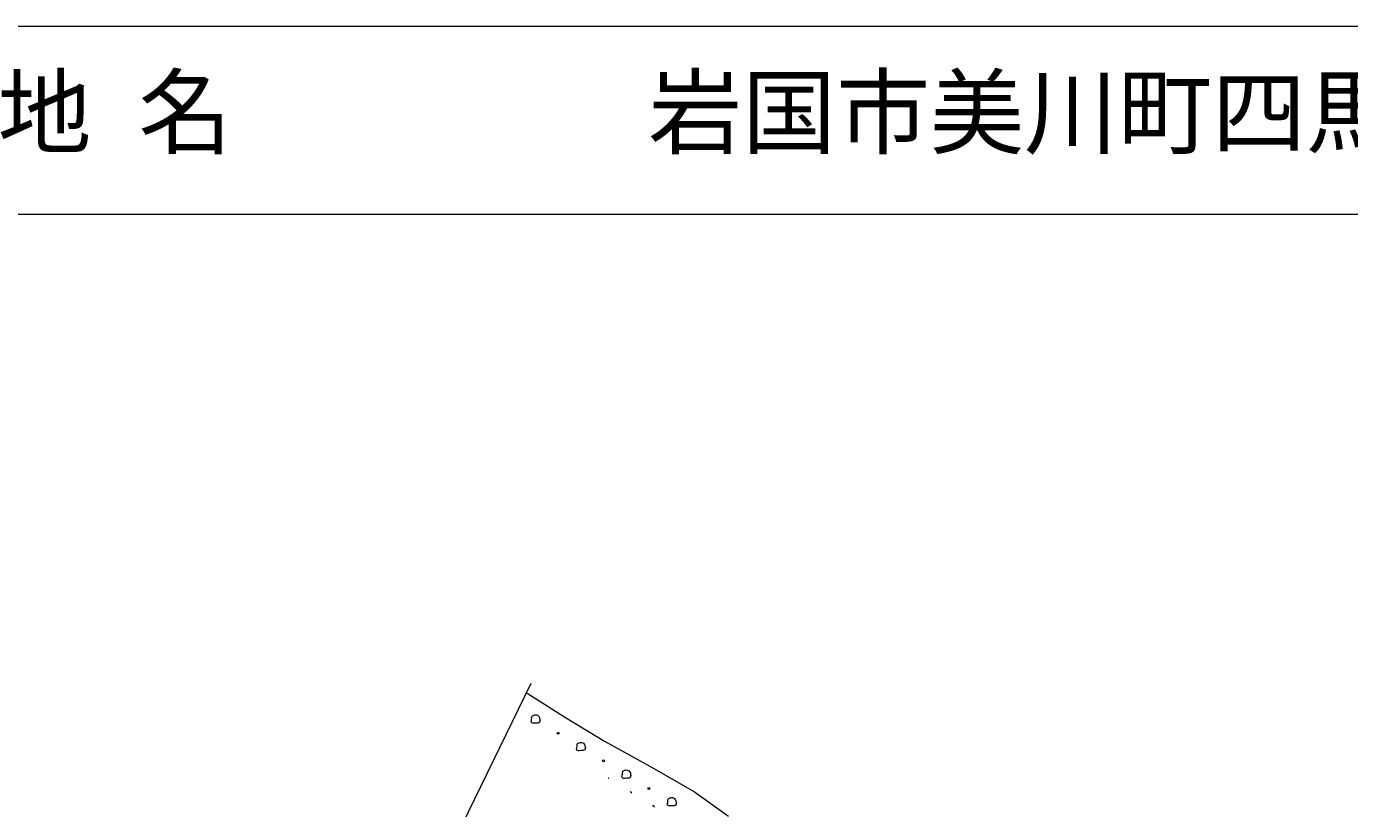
# Model space of a CAD drawing. Units: millimetres, scale not verified. Extents: x 69965 to 709965, y -3686 to 356314.
# Drawn here: x 401881 to 472318, y 314653 to 356314 of the extents above; entities that cross this region are included whole.
import ezdxf
from ezdxf.enums import TextEntityAlignment as Align

# ---------------------------------------------------------------- set-up
doc = ezdxf.new("R2010")
doc.units = ezdxf.units.MM
doc.header["$LTSCALE"] = 1000
for name, color, linetype, lineweight in [('S-BGD', 7, 'Continuous', 13), ('S-TTL', 2, 'Continuous', 13), ('S-TTL-TXT', 7, 'Continuous', 13)]:
    doc.layers.add(name, color=color, linetype=linetype, lineweight=lineweight)
doc.styles.add('ＭＳ ゴシック', font='')
doc.styles.get('ＭＳ ゴシック').set_extended_font_data('MS Gothic')

msp = doc.modelspace()

# ---------------------------------------------------------------- linework, layer by layer
at = {"layer": 'S-BGD'}
for p, q in [((377130, 215554), (428754, 321330)), ((428540, 320808), (430575, 319503)), ((428745, 319281), (428766, 319361)), ((428765, 319239), (428745, 319281)), ((428797, 319213), (428765, 319239)), ((428766, 319361), (428776, 319419)), ((428776, 319510), (428789, 319553)), ((428779, 319465), (428776, 319510)), ((428776, 319419), (428779, 319465)), ((428789, 319553), (428800, 319579)), ((428832, 319196), (428797, 319213)), ((428800, 319579), (428827, 319600)), ((428827, 319600), (428860, 319612)), ((428889, 319198), (428832, 319196)), ((428860, 319612), (428894, 319625)), ((428989, 319206), (428889, 319198)), ((428894, 319625), (428950, 319643)), ((428950, 319643), (429028, 319639)), ((429108, 319209), (428989, 319206)), ((429028, 319639), (429082, 319622)), ((429082, 319622), (429123, 319598)), ((429178, 319245), (429108, 319209)), ((429123, 319598), (429170, 319534)), ((429170, 319534), (429196, 319470)), ((429208, 319294), (429178, 319245)), ((429196, 319470), (429208, 319410)), ((429208, 319410), (429220, 319347)), ((429220, 319347), (429208, 319294)), ((430575, 319503), (432651, 318244)), ((431163, 317813), (431183, 317893)), ((431182, 317771), (431163, 317813)), ((431215, 317745), (431182, 317771)), ((431183, 317893), (431194, 317951)), ((431193, 318042), (431206, 318085)), ((431197, 317997), (431193, 318042)), ((431194, 317951), (431197, 317997)), ((431206, 318085), (431217, 318111)), ((431250, 317728), (431215, 317745)), ((431217, 318111), (431245, 318132)), ((431245, 318132), (431277, 318144)), ((431307, 317730), (431250, 317728)), ((431277, 318144), (431312, 318157)), ((431407, 317738), (431307, 317730)), ((431312, 318157), (431367, 318175)), ((431367, 318175), (431446, 318171)), ((431525, 317741), (431407, 317738)), ((431446, 318171), (431500, 318154)), ((431500, 318154), (431540, 318130)), ((431596, 317777), (431525, 317741)), ((431540, 318130), (431588, 318066)), ((431588, 318066), (431613, 318002)), ((431625, 317826), (431596, 317777)), ((431613, 318002), (431625, 317942)), ((431625, 317942), (431638, 317879)), ((431638, 317879), (431625, 317826)), ((432651, 318244), (435062, 316918)), ((433580, 316346), (433601, 316425)), ((433600, 316303), (433580, 316346)), ((433633, 316277), (433600, 316303)), ((433601, 316425), (433611, 316483)), ((433611, 316574), (433624, 316617)), ((433615, 316530), (433611, 316574)), ((433611, 316483), (433615, 316530)), ((433624, 316617), (433635, 316643)), ((433668, 316260), (433633, 316277)), ((433635, 316643), (433663, 316664)), ((433663, 316664), (433695, 316677)), ((433695, 316677), (433729, 316690)), ((433824, 316271), (433724, 316262)), ((433729, 316690), (433785, 316707)), ((433785, 316707), (433863, 316703)), ((433943, 316273), (433824, 316271)), ((433863, 316703), (433918, 316686)), ((433918, 316686), (433958, 316662)), ((434013, 316309), (433943, 316273)), ((433958, 316662), (434006, 316598)), ((434006, 316598), (434031, 316534)), ((434043, 316359), (434013, 316309)), ((434031, 316534), (434043, 316474)), ((434043, 316474), (434056, 316411)), ((434056, 316411), (434043, 316359)), ((435062, 316918), (437450, 315536)), ((433724, 316262), (433668, 316260)), ((435998, 314878), (436019, 314957)), ((436018, 314835), (435998, 314878)), ((436019, 314957), (436029, 315015)), ((436029, 315106), (436042, 315149)), ((436032, 315062), (436029, 315106)), ((436029, 315015), (436032, 315062)), ((436042, 315149), (436053, 315175)), ((436053, 315175), (436080, 315196)), ((436080, 315196), (436113, 315209)), ((436113, 315209), (436147, 315222)), ((436147, 315222), (436203, 315239)), ((436203, 315239), (436281, 315235)), ((436281, 315235), (436335, 315218)), ((436335, 315218), (436376, 315194)), ((436376, 315194), (436423, 315130)), ((436423, 315130), (436449, 315066)), ((436461, 314891), (436431, 314842)), ((436449, 315066), (436461, 315006)), ((436461, 315006), (436474, 314943)), ((436474, 314943), (436461, 314891)), ((437450, 315536), (439254, 314248)), ((436050, 314809), (436018, 314835)), ((436085, 314793), (436050, 314809)), ((436142, 314795), (436085, 314793)), ((436242, 314803), (436142, 314795)), ((436361, 314805), (436242, 314803)), ((436431, 314842), (436361, 314805))]:
    msp.add_line(p, q, dxfattribs=at)
for centre in [(430186, 318661), (432604, 317193), (435022, 315725)]:
    msp.add_circle(centre, 49.8, dxfattribs=at)
for centre, start, end in [((432842, 316221), 39.26897, 75.94225), ((434050, 315487), 350.45444, 124.75677), ((435259, 314753), 317.6653, 157.54593)]:
    msp.add_arc(centre, 49.8, start, end, dxfattribs=at)
at = {"layer": 'S-TTL'}
for p, q in [((709965, 356314), (69965, 356314)), ((69965, 346314), (709965, 346314))]:
    msp.add_line(p, q, dxfattribs=at)

# ---------------------------------------------------------------- texts
at = {"layer": 'S-TTL-TXT', "style": 'ＭＳ ゴシック'}
for s, p in [('地 名', (400344, 348814)), ('岩国市美川町四馬神', (434989, 348814))]:
    msp.add_text(s, height=3666, dxfattribs=at).set_placement(p, align=Align.BOTTOM_LEFT)

doc.saveas('drawing.dxf')
